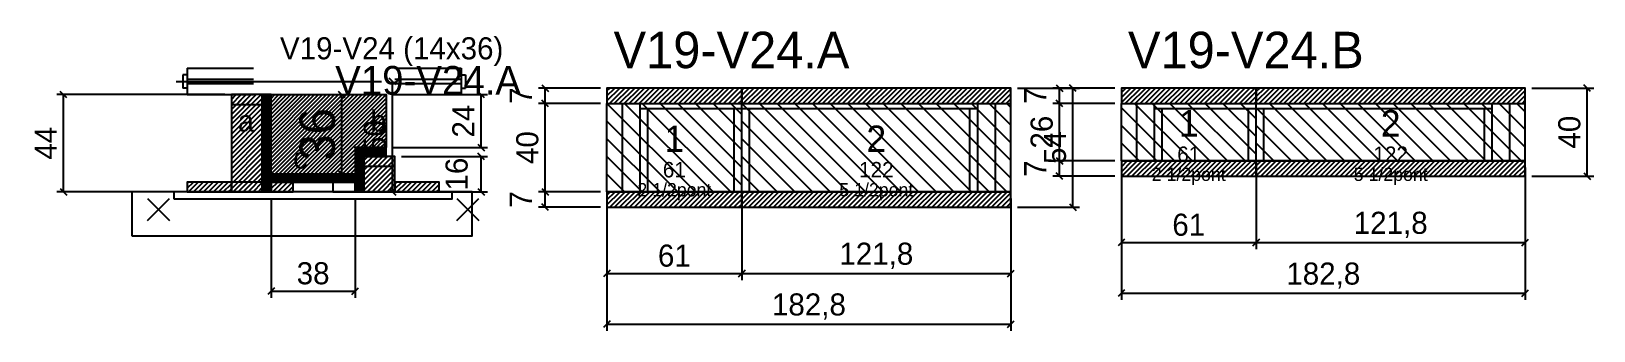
# Model space of a CAD drawing. Extents: x -69 to 639, y -103 to 33.
import ezdxf
from ezdxf.enums import TextEntityAlignment as Align

# ---------------------------------------------------------------- set-up
doc = ezdxf.new("R2010")
doc.units = 0
for name, color, linetype in [('5', 5, 'Continuous'), ('barrote', 126, 'Continuous'), ('CONCRETO', 251, 'Continuous'), ('COTA', 241, 'Continuous'), ('Cota Seção (2x)', 241, 'Continuous'), ('detalhes', 7, 'Continuous'), ('Hachura', 251, 'Continuous'), ('Madeira', 126, 'Continuous'), ('NOMENCLATURA', 7, 'Continuous'), ('Painéis', 200, 'Continuous'), ('presilha', 224, 'Continuous'), ('Reaproveitamento', 30, 'Continuous'), ('SARR_2.2x7', 40, 'Continuous'), ('SARR_3.5x7', 81, 'Continuous'), ('SCO-___-LAJ', 224, 'Continuous'), ('TENSOR', 224, 'Continuous'), ('texto', 7, 'Continuous'), ('Texto Seção', 7, 'Continuous')]:
    doc.layers.add(name, color=color, linetype=linetype)
doc.dimstyles.new('PAINEL', dxfattribs={"dimtxt": 10, "dimasz": 3, "dimexe": 3, "dimexo": 3, "dimgap": 3, "dimtad": 1, "dimblk": 'OBLIQUE', "dimblk1": 'OBLIQUE', "dimcen": 2.5, "dimclrd": 4, "dimclre": 4, "dimclrt": 240, "dimazin": 3, "dimtfac": 1, "dimtmove": 0, "dimatfit": 3})
doc.dimstyles.new('SECAO2X', dxfattribs={"dimtxt": 16, "dimasz": 3, "dimexe": 3, "dimexo": 3, "dimgap": 3, "dimtad": 1, "dimblk": 'OBLIQUE', "dimblk1": 'OBLIQUE', "dimcen": 2.5, "dimclrd": 4, "dimclre": 4, "dimclrt": 240, "dimazin": 3, "dimtfac": 1, "dimtmove": 0, "dimatfit": 3})

# ---------------------------------------------------------------- blocks, each defined once
blk = doc.blocks.new('_OBLIQUE')
at = {"color": 0, "linetype": 'BYBLOCK'}
blk.add_line((-0.5, -0.5), (0.5, 0.5), dxfattribs=at)

msp = doc.modelspace()

# ---------------------------------------------------------------- hatches: boundary and pattern name
at = {"layer": 'COTA'}
h = msp.add_hatch(dxfattribs=at)
h.set_pattern_fill('ANSI31', scale=0.4)
h.paths.add_polyline_path([(40, -32), (40, 4), (92, 4), (92, -20), (78, -20), (78, -32)])
h = msp.add_hatch(dxfattribs=at)
h.set_pattern_fill('ANSI31', scale=0.5)
h.paths.add_polyline_path([(192, 0), (253, 0), (253, 7), (192, 7)])
h = msp.add_hatch(dxfattribs=at)
h.set_pattern_fill('ANSI31', scale=0.5)
h.paths.add_polyline_path([(253, 0), (374.8, 0), (374.8, 7), (253, 7)])
h = msp.add_hatch(dxfattribs=at)
h.set_pattern_fill('ANSI31', scale=0.5)
h.paths.add_polyline_path([(424.8, 0), (485.8, 0), (485.8, 7), (424.8, 7)])
h = msp.add_hatch(dxfattribs=at)
h.set_pattern_fill('ANSI31', scale=0.5)
h.paths.add_polyline_path([(485.8, 0), (607.6, 0), (607.6, 7), (485.8, 7)])
h = msp.add_hatch(dxfattribs=at)
h.set_pattern_fill('ANSI31', scale=0.5)
h.paths.add_polyline_path([(424.8, -33), (485.8, -33), (485.8, -26), (424.8, -26)])
h = msp.add_hatch(dxfattribs=at)
h.set_pattern_fill('ANSI31', scale=0.5)
h.paths.add_polyline_path([(485.8, -33), (607.6, -33), (607.6, -26), (485.8, -26)])
h = msp.add_hatch(dxfattribs=at)
h.set_pattern_fill('ANSI31', scale=0.5)
h.paths.add_polyline_path([(192, -47), (253, -47), (253, -40), (192, -40)])
h = msp.add_hatch(dxfattribs=at)
h.set_pattern_fill('ANSI31', scale=0.5)
h.paths.add_polyline_path([(253, -47), (374.8, -47), (374.8, -40), (253, -40)])
at = {"layer": 'Hachura'}
h = msp.add_hatch(dxfattribs=at)
h.set_pattern_fill('ANSI31', scale=0.5)
h.paths.add_polyline_path([(22, -40), (36, -40), (36, 4), (22, 4)])
h = msp.add_hatch(dxfattribs=at)
h.set_pattern_fill('ANSI31', scale=0.5)
h.paths.add_polyline_path([(22, -0.4), (36, -0.4), (36, 4), (22, 4)])
h = msp.add_hatch(dxfattribs=at)
h.set_pattern_fill('SOLID')
h.paths.add_polyline_path([(36, -40), (40, -40), (40, 4), (36, 4)])
h = msp.add_hatch(dxfattribs=at)
h.set_pattern_fill('SOLID')
h.paths.add_polyline_path([(78, -24), (92, -24), (92, -20), (78, -20)])
h = msp.add_hatch(dxfattribs=at)
h.set_pattern_fill('SOLID')
h.paths.add_polyline_path([(78, -40), (82, -40), (82, -24), (78, -24)])
h = msp.add_hatch(dxfattribs=at)
h.set_pattern_fill('ANSI31', scale=0.5)
h.paths.add_polyline_path([(82, -40), (96, -40), (96, -24), (82, -24)])
h = msp.add_hatch(dxfattribs=at)
h.set_pattern_fill('ANSI31', scale=0.5)
h.paths.add_polyline_path([(82, -28.4), (96, -28.4), (96, -24), (82, -24)])
h = msp.add_hatch(dxfattribs=at)
h.set_pattern_fill('SOLID')
h.paths.add_polyline_path([(40, -35.6), (78, -35.6), (78, -32), (40, -32)])
h = msp.add_hatch(dxfattribs=at)
h.set_pattern_fill('ANSI31', scale=0.5)
h.paths.add_polyline_path([(2, -40), (22, -40), (22, -35.6), (2, -35.6)])
h = msp.add_hatch(dxfattribs=at)
h.set_pattern_fill('ANSI31', scale=0.5)
h.paths.add_polyline_path([(40, -40), (50, -40), (50, -35.6), (40, -35.6)])
h = msp.add_hatch(dxfattribs=at)
h.set_pattern_fill('ANSI31', scale=0.5)
h.paths.add_polyline_path([(96, -40), (116, -40), (116, -35.6), (96, -35.6)])

# ---------------------------------------------------------------- linework, layer by layer
for p, q in [((2, 16), (32, 16)), ((2, 16), (2, 4)), ((96, 16), (126, 16)), ((126, 16), (126, 4)), ((0, 13), (0, 7)), ((2, 13), (0, 13)), ((2, 11), (32, 11)), ((2, 9), (32, 9)), ((96, 11), (126, 11)), ((96, 9), (126, 9)), ((126, 13), (128, 13)), ((128, 13), (128, 7)), ((2, 7), (0, 7)), ((2, 4), (32, 4)), ((96, 4), (126, 4)), ((126, 7), (128, 7))]:
    msp.add_line(p, q)
at = {"layer": 'barrote'}
msp.add_lwpolyline([(-23, -60), (131, -60), (131, -40), (-23, -40)], close=True, dxfattribs=at)
at = {"layer": 'CONCRETO'}
msp.add_lwpolyline([(40, -32), (40, 4), (92, 4), (92, -20), (78, -20), (78, -32)], close=True, dxfattribs=at)
at = {"layer": 'Madeira'}
for points in [[(22, -40), (36, -40), (36, 4), (22, 4)], [(22, -0.4), (36, -0.4), (36, 4), (22, 4)], [(82, -40), (96, -40), (96, -24), (82, -24)], [(82, -28.4), (96, -28.4), (96, -24), (82, -24)], [(2, -40), (22, -40), (22, -35.6), (2, -35.6)], [(22, -40), (36, -40), (36, -35.6), (22, -35.6)], [(40, -40), (50, -40), (50, -35.6), (40, -35.6)], [(68, -40), (78, -40), (78, -35.6), (68, -35.6)], [(96, -40), (116, -40), (116, -35.6), (96, -35.6)]]:
    msp.add_lwpolyline(points, close=True, dxfattribs=at)
at = {"layer": 'Painéis'}
for p, q in [((192, 0), (253, 0)), ((192, -40), (192, 0)), ((253, -40), (253, 0)), ((253, -40), (253, 0)), ((253, 0), (374.8, 0)), ((253, -40), (253, 0)), ((374.8, -40), (374.8, 0)), ((424.8, 0), (485.8, 0)), ((424.8, -26), (424.8, 0)), ((485.8, -26), (485.8, 0)), ((485.8, -26), (485.8, 0)), ((485.8, 0), (607.6, 0)), ((485.8, -26), (485.8, 0)), ((607.6, -26), (607.6, 0)), ((424.8, -26), (485.8, -26)), ((485.8, -26), (607.6, -26)), ((192, -40), (253, -40)), ((253, -40), (374.8, -40))]:
    msp.add_line(p, q, dxfattribs=at)
for points in [[(36, -40), (40, -40), (40, 4), (36, 4)], [(78, -24), (92, -24), (92, -20), (78, -20)], [(78, -40), (82, -40), (82, -24), (78, -24)], [(40, -35.6), (78, -35.6), (78, -32), (40, -32)]]:
    msp.add_lwpolyline(points, close=True, dxfattribs=at)
at = {"layer": 'presilha'}
for p, q in [((-16, -53), (-6, -43)), ((-16, -43), (-6, -53)), ((124, -53), (134, -43)), ((124, -43), (134, -53))]:
    msp.add_line(p, q, dxfattribs=at)
at = {"layer": 'Reaproveitamento', "color": 30}
for p, q in [((232, -40), (192, 0)), ((240, -40), (200, 0)), ((248, -40), (208, 0)), ((253, -37), (216, 0)), ((253, -29), (224, 0)), ((253, -21), (232, 0)), ((253, -13), (240, 0)), ((253, -5), (248, 0)), ((293, -40), (253, 0)), ((301, -40), (261, 0)), ((309, -40), (269, 0)), ((317, -40), (277, 0)), ((325, -40), (285, 0)), ((333, -40), (293, 0)), ((341, -40), (301, 0)), ((349, -40), (309, 0)), ((357, -40), (317, 0)), ((365, -40), (325, 0)), ((373, -40), (333, 0)), ((374.8, -33.8), (341, 0)), ((374.8, -25.8), (349, 0)), ((374.8, -17.8), (357, 0)), ((374.8, -9.8), (365, 0)), ((374.8, -1.8), (373, 0)), ((456.8, -26), (430.8, 0)), ((464.8, -26), (438.8, 0)), ((472.8, -26), (446.8, 0)), ((480.8, -26), (454.8, 0)), ((485.8, -23), (462.8, 0)), ((485.8, -15), (470.8, 0)), ((485.8, -7), (478.8, 0)), ((517.8, -26), (491.8, 0)), ((525.8, -26), (499.8, 0)), ((533.8, -26), (507.8, 0)), ((541.8, -26), (515.8, 0)), ((549.8, -26), (523.8, 0)), ((557.8, -26), (531.8, 0)), ((565.8, -26), (539.8, 0)), ((573.8, -26), (547.8, 0)), ((581.8, -26), (555.8, 0)), ((589.8, -26), (563.8, 0)), ((597.8, -26), (571.8, 0)), ((605.8, -26), (579.8, 0)), ((607.6, -19.8), (587.8, 0)), ((607.6, -11.8), (595.8, 0)), ((607.6, -3.8), (603.8, 0)), ((448.8, -26), (424.8, -2)), ((509.8, -26), (485.8, -2)), ((224, -40), (192, -8)), ((285, -40), (253, -8)), ((440.8, -26), (424.8, -10)), ((501.8, -26), (485.8, -10)), ((216, -40), (192, -16)), ((277, -40), (253, -16)), ((432.8, -26), (424.8, -18)), ((493.8, -26), (485.8, -18)), ((208, -40), (192, -24)), ((269, -40), (253, -24)), ((424.8, -26), (424.8, -26)), ((485.8, -26), (485.8, -26)), ((200, -40), (192, -32)), ((261, -40), (253, -32)), ((192, -40), (192, -40)), ((253, -40), (253, -40))]:
    msp.add_line(p, q, dxfattribs=at)
at = {"layer": 'SARR_2.2x7'}
for p, q in [((199, -40), (199, 0)), ((367.8, -40), (367.8, 0)), ((431.8, -26), (431.8, 0)), ((600.6, -26), (600.6, 0)), ((207, -2.2), (253, -2.2)), ((253, -2.2), (359.8, -2.2)), ((439.8, -2.2), (485.8, -2.2)), ((485.8, -2.2), (592.6, -2.2))]:
    msp.add_line(p, q, dxfattribs=at)
at = {"layer": 'SARR_3.5x7'}
for p, q in [((207, -40), (207, 0)), ((253, -40), (253, 0)), ((253, -40), (253, 0)), ((359.8, -40), (359.8, 0)), ((439.8, -26), (439.8, 0)), ((485.8, -26), (485.8, 0)), ((485.8, -26), (485.8, 0)), ((592.6, -26), (592.6, 0)), ((210.5, -40), (210.5, -2.2)), ((249.5, -40), (249.5, -2.2)), ((256.5, -40), (256.5, -2.2)), ((356.3, -40), (356.3, -2.2)), ((443.3, -26), (443.3, -2.2)), ((482.3, -26), (482.3, -2.2)), ((489.3, -26), (489.3, -2.2)), ((589.1, -26), (589.1, -2.2)), ((439.8, -26), (443.3, -26)), ((482.3, -26), (485.8, -26)), ((485.8, -26), (489.3, -26)), ((589.1, -26), (592.6, -26)), ((207, -40), (210.5, -40)), ((249.5, -40), (253, -40)), ((253, -40), (256.5, -40)), ((356.3, -40), (359.8, -40))]:
    msp.add_line(p, q, dxfattribs=at)
at = {"layer": 'SCO-___-LAJ'}
for points in [[(192, 0), (253, 0), (253, 7), (192, 7)], [(253, 0), (374.8, 0), (374.8, 7), (253, 7)], [(424.8, 0), (485.8, 0), (485.8, 7), (424.8, 7)], [(485.8, 0), (607.6, 0), (607.6, 7), (485.8, 7)], [(424.8, -33), (485.8, -33), (485.8, -26), (424.8, -26)], [(485.8, -33), (607.6, -33), (607.6, -26), (485.8, -26)], [(-4, -43.2), (122, -43.2), (122, -40), (-4, -40)], [(192, -47), (253, -47), (253, -40), (192, -40)], [(253, -47), (374.8, -47), (374.8, -40), (253, -40)]]:
    msp.add_lwpolyline(points, close=True, dxfattribs=at)
at = {"layer": 'TENSOR'}
msp.add_line((-3, 10), (90, 10), dxfattribs=at)

# ---------------------------------------------------------------- texts
at = {"layer": '5'}
for s, height, p in [('1', 12, (455.3, -9)), ('2', 12, (546.7, -9)), ('1', 12, (222.5, -16)), ('2', 12, (313.9, -16)), ('61', 7, (455.3, -23)), ('122', 7, (546.7, -23)), ('61', 7, (222.5, -30)), ('122', 7, (313.9, -30))]:
    msp.add_text(s, height=height, dxfattribs=at).set_placement(p, align=Align.MIDDLE_CENTER)
at = {"layer": 'detalhes'}
for s, p in [('a', (25, -12.7)), ('b', (85, -12.7)), ('c', (50, -29.5))]:
    msp.add_text(s, height=9.6, dxfattribs=at).set_placement(p)
at = {"layer": 'NOMENCLATURA'}
for s, p in [('V19-V24.A', (195, 16)), ('V19-V24.B', (427.8, 16))]:
    msp.add_text(s, height=16.5, dxfattribs=at).set_placement(p)
at = {"layer": 'texto', "char_height": 6, "attachment_point": 5}
for s, insert in [('2 1/2pont', (455.3, -33)), ('5 1/2pont', (546.7, -33)), ('2 1/2pont', (222.5, -40)), ('5 1/2pont', (313.9, -40))]:
    msp.add_mtext(s, dxfattribs=dict(at, insert=insert))
at = {"layer": 'Texto Seção'}
for s, height, p in [('V19-V24 (14x36)', 10, (44, 20)), ('V19-V24.A', 13, (69, 4))]:
    msp.add_text(s, height=height, dxfattribs=at).set_placement(p)

# ---------------------------------------------------------------- dimensions: what is measured, and where the dimension line sits
at = {"layer": 'COTA'}
for base, p1, p2 in [((95, -40), (96, -40), (96, 10)), ((164, 0), (192, 0), (192, 7)), ((402.8, -47), (374.8, -47), (374.8, 7)), ((396.8, 0), (424.8, 0), (424.8, 7)), ((635.6, -33), (607.6, -33), (607.6, 7)), ((-54, -40), (2, -40), (22, 4)), ((135, -20), (92, -20), (92, 4)), ((164, -40), (192, -40), (192, 0)), ((396.8, -26), (424.8, -26), (424.8, 0)), ((135, -40), (96, -40), (96, -24)), ((396.8, -33), (424.8, -33), (424.8, -26)), ((164, -47), (192, -47), (192, -40))]:
    msp.add_linear_dim(base=base, p1=p1, p2=p2, angle=90, dimstyle='PAINEL', dxfattribs=at).render()
for base, p1, p2 in [((424.8, -63), (424.8, -26), (485.8, -26)), ((424.8, -86), (424.8, -26), (607.6, -26)), ((485.8, -63), (485.8, -26), (607.6, -26)), ((40, -85), (40, -40), (78, -40)), ((192, -77), (192, -40), (253, -40)), ((192, -100), (192, -40), (374.8, -40)), ((253, -77), (253, -40), (374.8, -40))]:
    msp.add_linear_dim(base=base, p1=p1, p2=p2, dimstyle='PAINEL', dxfattribs=at).render()
at = {"layer": 'Cota Seção (2x)'}
msp.add_linear_dim(base=(72, -32), p1=(40, -32), p2=(40, 4), angle=90, dimstyle='SECAO2X', dxfattribs=at).render()

doc.saveas('drawing.dxf')
